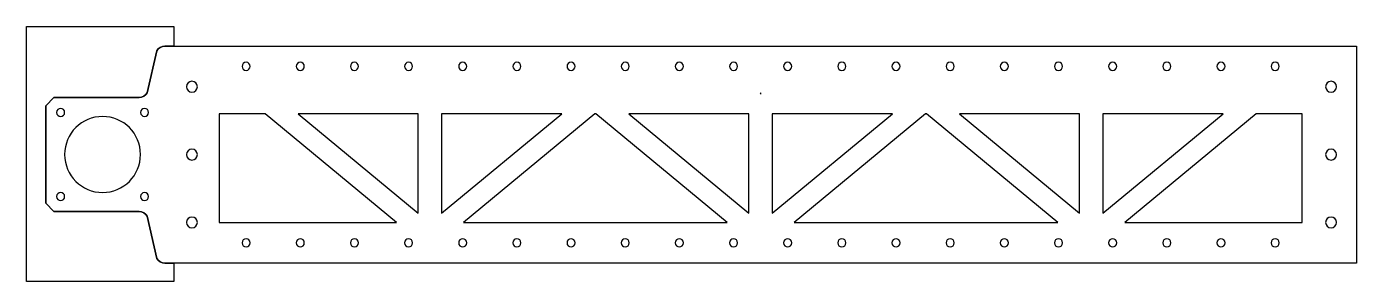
# Model space of a CAD drawing. Extents: x -7 to 484, y -7 to 87.
import ezdxf

# ---------------------------------------------------------------- set-up
doc = ezdxf.new("R2010")
doc.units = 0
doc.layers.add('LAYER_1', color=7, linetype='CONTINUOUS')

# ---------------------------------------------------------------- blocks, each defined once
blk = doc.blocks.new('BLOCK_2')
at = {"layer": 'LAYER_1', "color": 250}
for points in [[(75.5, 72.5), (75.5, 71.67), (74.83, 71), (74, 71), (73.17, 71), (72.5, 71.67), (72.5, 72.5), (72.5, 73.33), (73.17, 74), (74, 74), (74.83, 74), (75.5, 73.33), (75.5, 72.5)], [(95.5, 72.5), (95.5, 71.67), (94.83, 71), (94, 71), (93.17, 71), (92.5, 71.67), (92.5, 72.5), (92.5, 73.33), (93.17, 74), (94, 74), (94.83, 74), (95.5, 73.33), (95.5, 72.5)], [(115.5, 72.5), (115.5, 71.67), (114.83, 71), (114, 71), (113.17, 71), (112.5, 71.67), (112.5, 72.5), (112.5, 73.33), (113.17, 74), (114, 74), (114.83, 74), (115.5, 73.33), (115.5, 72.5)], [(135.5, 72.5), (135.5, 71.67), (134.83, 71), (134, 71), (133.17, 71), (132.5, 71.67), (132.5, 72.5), (132.5, 73.33), (133.17, 74), (134, 74), (134.83, 74), (135.5, 73.33), (135.5, 72.5)], [(155.5, 72.5), (155.5, 71.67), (154.83, 71), (154, 71), (153.17, 71), (152.5, 71.67), (152.5, 72.5), (152.5, 73.33), (153.17, 74), (154, 74), (154.83, 74), (155.5, 73.33), (155.5, 72.5)], [(175.5, 72.5), (175.5, 71.67), (174.83, 71), (174, 71), (173.17, 71), (172.5, 71.67), (172.5, 72.5), (172.5, 73.33), (173.17, 74), (174, 74), (174.83, 74), (175.5, 73.33), (175.5, 72.5)], [(195.5, 72.5), (195.5, 71.67), (194.83, 71), (194, 71), (193.17, 71), (192.5, 71.67), (192.5, 72.5), (192.5, 73.33), (193.17, 74), (194, 74), (194.83, 74), (195.5, 73.33), (195.5, 72.5)], [(215.5, 72.5), (215.5, 71.67), (214.83, 71), (214, 71), (213.17, 71), (212.5, 71.67), (212.5, 72.5), (212.5, 73.33), (213.17, 74), (214, 74), (214.83, 74), (215.5, 73.33), (215.5, 72.5)], [(235.5, 72.5), (235.5, 71.67), (234.83, 71), (234, 71), (233.17, 71), (232.5, 71.67), (232.5, 72.5), (232.5, 73.33), (233.17, 74), (234, 74), (234.83, 74), (235.5, 73.33), (235.5, 72.5)], [(255.5, 72.5), (255.5, 71.67), (254.83, 71), (254, 71), (253.17, 71), (252.5, 71.67), (252.5, 72.5), (252.5, 73.33), (253.17, 74), (254, 74), (254.83, 74), (255.5, 73.33), (255.5, 72.5)], [(275.5, 72.5), (275.5, 71.67), (274.83, 71), (274, 71), (273.17, 71), (272.5, 71.67), (272.5, 72.5), (272.5, 73.33), (273.17, 74), (274, 74), (274.83, 74), (275.5, 73.33), (275.5, 72.5)], [(295.5, 72.5), (295.5, 71.67), (294.83, 71), (294, 71), (293.17, 71), (292.5, 71.67), (292.5, 72.5), (292.5, 73.33), (293.17, 74), (294, 74), (294.83, 74), (295.5, 73.33), (295.5, 72.5)], [(315.5, 72.5), (315.5, 71.67), (314.83, 71), (314, 71), (313.17, 71), (312.5, 71.67), (312.5, 72.5), (312.5, 73.33), (313.17, 74), (314, 74), (314.83, 74), (315.5, 73.33), (315.5, 72.5)], [(335.5, 72.5), (335.5, 71.67), (334.83, 71), (334, 71), (333.17, 71), (332.5, 71.67), (332.5, 72.5), (332.5, 73.33), (333.17, 74), (334, 74), (334.83, 74), (335.5, 73.33), (335.5, 72.5)], [(355.5, 72.5), (355.5, 71.67), (354.83, 71), (354, 71), (353.17, 71), (352.5, 71.67), (352.5, 72.5), (352.5, 73.33), (353.17, 74), (354, 74), (354.83, 74), (355.5, 73.33), (355.5, 72.5)], [(375.5, 72.5), (375.5, 71.67), (374.83, 71), (374, 71), (373.17, 71), (372.5, 71.67), (372.5, 72.5), (372.5, 73.33), (373.17, 74), (374, 74), (374.83, 74), (375.5, 73.33), (375.5, 72.5)], [(395.5, 72.5), (395.5, 71.67), (394.83, 71), (394, 71), (393.17, 71), (392.5, 71.67), (392.5, 72.5), (392.5, 73.33), (393.17, 74), (394, 74), (394.83, 74), (395.5, 73.33), (395.5, 72.5)], [(415.5, 72.5), (415.5, 71.67), (414.83, 71), (414, 71), (413.17, 71), (412.5, 71.67), (412.5, 72.5), (412.5, 73.33), (413.17, 74), (414, 74), (414.83, 74), (415.5, 73.33), (415.5, 72.5)], [(435.5, 72.5), (435.5, 71.67), (434.83, 71), (434, 71), (433.17, 71), (432.5, 71.67), (432.5, 72.5), (432.5, 73.33), (433.17, 74), (434, 74), (434.83, 74), (435.5, 73.33), (435.5, 72.5)], [(455.5, 72.5), (455.5, 71.67), (454.83, 71), (454, 71), (453.17, 71), (452.5, 71.67), (452.5, 72.5), (452.5, 73.33), (453.17, 74), (454, 74), (454.83, 74), (455.5, 73.33), (455.5, 72.5)]]:
    blk.add_open_spline(points, degree=3, knots=[0, 0, 0, 0, 1, 1, 1, 2, 2, 2, 3, 3, 3, 4, 4, 4, 4], dxfattribs=at)
blk = doc.blocks.new('BLOCK_3')
at = {"layer": 'LAYER_1', "color": 250}
for points in [[(75.5, 7.5), (75.5, 6.67), (74.83, 6), (74, 6), (73.17, 6), (72.5, 6.67), (72.5, 7.5), (72.5, 8.33), (73.17, 9), (74, 9), (74.83, 9), (75.5, 8.33), (75.5, 7.5)], [(95.5, 7.5), (95.5, 6.67), (94.83, 6), (94, 6), (93.17, 6), (92.5, 6.67), (92.5, 7.5), (92.5, 8.33), (93.17, 9), (94, 9), (94.83, 9), (95.5, 8.33), (95.5, 7.5)], [(115.5, 7.5), (115.5, 6.67), (114.83, 6), (114, 6), (113.17, 6), (112.5, 6.67), (112.5, 7.5), (112.5, 8.33), (113.17, 9), (114, 9), (114.83, 9), (115.5, 8.33), (115.5, 7.5)], [(135.5, 7.5), (135.5, 6.67), (134.83, 6), (134, 6), (133.17, 6), (132.5, 6.67), (132.5, 7.5), (132.5, 8.33), (133.17, 9), (134, 9), (134.83, 9), (135.5, 8.33), (135.5, 7.5)], [(155.5, 7.5), (155.5, 6.67), (154.83, 6), (154, 6), (153.17, 6), (152.5, 6.67), (152.5, 7.5), (152.5, 8.33), (153.17, 9), (154, 9), (154.83, 9), (155.5, 8.33), (155.5, 7.5)], [(175.5, 7.5), (175.5, 6.67), (174.83, 6), (174, 6), (173.17, 6), (172.5, 6.67), (172.5, 7.5), (172.5, 8.33), (173.17, 9), (174, 9), (174.83, 9), (175.5, 8.33), (175.5, 7.5)], [(195.5, 7.5), (195.5, 6.67), (194.83, 6), (194, 6), (193.17, 6), (192.5, 6.67), (192.5, 7.5), (192.5, 8.33), (193.17, 9), (194, 9), (194.83, 9), (195.5, 8.33), (195.5, 7.5)], [(215.5, 7.5), (215.5, 6.67), (214.83, 6), (214, 6), (213.17, 6), (212.5, 6.67), (212.5, 7.5), (212.5, 8.33), (213.17, 9), (214, 9), (214.83, 9), (215.5, 8.33), (215.5, 7.5)], [(235.5, 7.5), (235.5, 6.67), (234.83, 6), (234, 6), (233.17, 6), (232.5, 6.67), (232.5, 7.5), (232.5, 8.33), (233.17, 9), (234, 9), (234.83, 9), (235.5, 8.33), (235.5, 7.5)], [(255.5, 7.5), (255.5, 6.67), (254.83, 6), (254, 6), (253.17, 6), (252.5, 6.67), (252.5, 7.5), (252.5, 8.33), (253.17, 9), (254, 9), (254.83, 9), (255.5, 8.33), (255.5, 7.5)], [(275.5, 7.5), (275.5, 6.67), (274.83, 6), (274, 6), (273.17, 6), (272.5, 6.67), (272.5, 7.5), (272.5, 8.33), (273.17, 9), (274, 9), (274.83, 9), (275.5, 8.33), (275.5, 7.5)], [(295.5, 7.5), (295.5, 6.67), (294.83, 6), (294, 6), (293.17, 6), (292.5, 6.67), (292.5, 7.5), (292.5, 8.33), (293.17, 9), (294, 9), (294.83, 9), (295.5, 8.33), (295.5, 7.5)], [(315.5, 7.5), (315.5, 6.67), (314.83, 6), (314, 6), (313.17, 6), (312.5, 6.67), (312.5, 7.5), (312.5, 8.33), (313.17, 9), (314, 9), (314.83, 9), (315.5, 8.33), (315.5, 7.5)], [(335.5, 7.5), (335.5, 6.67), (334.83, 6), (334, 6), (333.17, 6), (332.5, 6.67), (332.5, 7.5), (332.5, 8.33), (333.17, 9), (334, 9), (334.83, 9), (335.5, 8.33), (335.5, 7.5)], [(355.5, 7.5), (355.5, 6.67), (354.83, 6), (354, 6), (353.17, 6), (352.5, 6.67), (352.5, 7.5), (352.5, 8.33), (353.17, 9), (354, 9), (354.83, 9), (355.5, 8.33), (355.5, 7.5)], [(375.5, 7.5), (375.5, 6.67), (374.83, 6), (374, 6), (373.17, 6), (372.5, 6.67), (372.5, 7.5), (372.5, 8.33), (373.17, 9), (374, 9), (374.83, 9), (375.5, 8.33), (375.5, 7.5)], [(395.5, 7.5), (395.5, 6.67), (394.83, 6), (394, 6), (393.17, 6), (392.5, 6.67), (392.5, 7.5), (392.5, 8.33), (393.17, 9), (394, 9), (394.83, 9), (395.5, 8.33), (395.5, 7.5)], [(415.5, 7.5), (415.5, 6.67), (414.83, 6), (414, 6), (413.17, 6), (412.5, 6.67), (412.5, 7.5), (412.5, 8.33), (413.17, 9), (414, 9), (414.83, 9), (415.5, 8.33), (415.5, 7.5)], [(435.5, 7.5), (435.5, 6.67), (434.83, 6), (434, 6), (433.17, 6), (432.5, 6.67), (432.5, 7.5), (432.5, 8.33), (433.17, 9), (434, 9), (434.83, 9), (435.5, 8.33), (435.5, 7.5)], [(455.5, 7.5), (455.5, 6.67), (454.83, 6), (454, 6), (453.17, 6), (452.5, 6.67), (452.5, 7.5), (452.5, 8.33), (453.17, 9), (454, 9), (454.83, 9), (455.5, 8.33), (455.5, 7.5)]]:
    blk.add_open_spline(points, degree=3, knots=[0, 0, 0, 0, 1, 1, 1, 2, 2, 2, 3, 3, 3, 4, 4, 4, 4], dxfattribs=at)
blk = doc.blocks.new('BLOCK_4')
at = {"layer": 'LAYER_1', "color": 7}
for points in [[(64, 55), (64, 15), (129.57, 15), (81.05, 55), (64, 55)], [(137.59, 55), (93.25, 55), (137.59, 18.44), (137.59, 55)], [(190.55, 55), (146.21, 55), (146.21, 18.44), (190.55, 55)], [(202.75, 55), (154.23, 15), (251.67, 15), (203.15, 55), (202.75, 55)], [(259.69, 55), (215.35, 55), (259.69, 18.44), (259.69, 55)], [(312.65, 55), (268.31, 55), (268.31, 18.44), (312.65, 55)], [(324.85, 55), (276.33, 15), (373.77, 15), (325.25, 55), (324.85, 55)], [(381.79, 55), (337.45, 55), (381.79, 18.44), (381.79, 55)], [(434.76, 55), (390.42, 55), (390.42, 18.44), (434.76, 55)], [(464, 55), (446.96, 55), (398.44, 15), (464, 15), (464, 55)]]:
    blk.add_lwpolyline(points, dxfattribs=at)

msp = doc.modelspace()

# ---------------------------------------------------------------- linework, layer by layer
at = {"layer": 'LAYER_1'}
msp.add_lwpolyline([(264, 62.68), (263.82, 62.5), (264.18, 62.5), (264, 62.68)], dxfattribs=at)
msp.add_lwpolyline([(264, 62.68), (263.82, 62.5), (264.18, 62.5), (264, 62.68)], dxfattribs=at)
at = {"layer": 'LAYER_1', "color": 7}
for points, knots in [([(41.05, 1.76), (41.05, 1.76), (37.44, 17.27), (37.44, 17.27), (36.93, 18.24), (35.6, 19.04), (34.5, 19.04), (34.5, 19.04), (3.06, 19.04), (3.06, 19.04), (3.06, 19.04), (0, 22.09), (0, 22.09), (0, 22.09), (0, 57.98), (0, 57.98), (0, 57.98), (3.06, 61.03), (3.06, 61.03), (3.06, 61.03), (34.5, 61.03), (34.5, 61.03), (35.6, 61.03), (36.93, 61.83), (37.44, 62.8), (37.44, 62.8), (41.05, 78.24), (41.05, 78.24), (41.57, 79.21), (42.9, 80), (44, 80), (44, 80), (47.27, 80), (47.27, 80), (47.27, 80), (47.27, 87.14), (47.27, 87.14), (47.27, 87.14), (-7.06, 87.14), (-7.06, 87.14), (-7.06, 87.14), (-7.06, -6.7), (-7.06, -6.7), (-7.06, -6.7), (47.27, -6.7), (47.27, -6.7), (47.27, -6.7), (47.27, 0), (47.27, 0), (47.27, 0), (44, 0), (44, 0), (42.9, 0), (41.57, 0.79), (41.05, 1.76)], [0, 0, 0, 0, 1, 1, 1, 2, 2, 2, 3, 3, 3, 4, 4, 4, 5, 5, 5, 6, 6, 6, 7, 7, 7, 8, 8, 8, 9, 9, 9, 10, 10, 10, 11, 11, 11, 12, 12, 12, 13, 13, 13, 14, 14, 14, 15, 15, 15, 16, 16, 16, 17, 17, 17, 18, 18, 18, 18]), ([(484, 80), (484, 80), (47.27, 80), (47.27, 80), (47.27, 80), (44, 80), (44, 80), (42.9, 80), (41.57, 79.21), (41.05, 78.24), (41.05, 78.24), (37.44, 62.8), (37.44, 62.8), (36.93, 61.83), (35.6, 61.03), (34.5, 61.03), (34.5, 61.03), (3.06, 61.03), (3.06, 61.03), (3.06, 61.03), (0, 57.98), (0, 57.98), (0, 57.98), (0, 22.09), (0, 22.09), (0, 22.09), (3.06, 19.04), (3.06, 19.04), (3.06, 19.04), (34.5, 19.04), (34.5, 19.04), (35.6, 19.04), (36.93, 18.24), (37.44, 17.27), (37.44, 17.27), (41.05, 1.76), (41.05, 1.76), (41.57, 0.79), (42.9, 0), (44, 0), (44, 0), (47.27, 0), (47.27, 0), (47.27, 0), (484, 0), (484, 0), (484, 0), (484, 80), (484, 80)], [0, 0, 0, 0, 1, 1, 1, 2, 2, 2, 3, 3, 3, 4, 4, 4, 5, 5, 5, 6, 6, 6, 7, 7, 7, 8, 8, 8, 9, 9, 9, 10, 10, 10, 11, 11, 11, 12, 12, 12, 13, 13, 13, 14, 14, 14, 15, 15, 15, 16, 16, 16, 16]), ([(56, 65), (56, 63.89), (55.1, 63), (54, 63), (52.89, 63), (52, 63.89), (52, 65), (52, 66.1), (52.89, 67), (54, 67), (55.1, 67), (56, 66.1), (56, 65)], [0, 0, 0, 0, 1, 1, 1, 2, 2, 2, 3, 3, 3, 4, 4, 4, 4]), ([(476.65, 65), (476.65, 63.89), (475.76, 63), (474.65, 63), (473.55, 63), (472.65, 63.89), (472.65, 65), (472.65, 66.1), (473.55, 67), (474.65, 67), (475.76, 67), (476.65, 66.1), (476.65, 65)], [0, 0, 0, 0, 1, 1, 1, 2, 2, 2, 3, 3, 3, 4, 4, 4, 4]), ([(56, 40), (56, 38.89), (55.1, 38), (54, 38), (52.89, 38), (52, 38.89), (52, 40), (52, 41.1), (52.89, 42), (54, 42), (55.1, 42), (56, 41.1), (56, 40)], [0, 0, 0, 0, 1, 1, 1, 2, 2, 2, 3, 3, 3, 4, 4, 4, 4]), ([(476.65, 40), (476.65, 38.89), (475.76, 38), (474.65, 38), (473.55, 38), (472.65, 38.89), (472.65, 40), (472.65, 41.1), (473.55, 42), (474.65, 42), (475.76, 42), (476.65, 41.1), (476.65, 40)], [0, 0, 0, 0, 1, 1, 1, 2, 2, 2, 3, 3, 3, 4, 4, 4, 4]), ([(56, 15), (56, 13.89), (55.1, 13), (54, 13), (52.89, 13), (52, 13.89), (52, 15), (52, 16.1), (52.89, 17), (54, 17), (55.1, 17), (56, 16.1), (56, 15)], [0, 0, 0, 0, 1, 1, 1, 2, 2, 2, 3, 3, 3, 4, 4, 4, 4]), ([(476.65, 15), (476.65, 13.89), (475.76, 13), (474.65, 13), (473.55, 13), (472.65, 13.89), (472.65, 15), (472.65, 16.1), (473.55, 17), (474.65, 17), (475.76, 17), (476.65, 16.1), (476.65, 15)], [0, 0, 0, 0, 1, 1, 1, 2, 2, 2, 3, 3, 3, 4, 4, 4, 4])]:
    msp.add_open_spline(points, degree=3, knots=knots, dxfattribs=at)
at = {"layer": 'LAYER_1', "color": 250}
for points in [[(7, 55.53), (7, 54.71), (6.33, 54.03), (5.5, 54.03), (4.67, 54.03), (4, 54.71), (4, 55.53), (4, 56.36), (4.67, 57.03), (5.5, 57.03), (6.33, 57.03), (7, 56.36), (7, 55.53)], [(35, 40.03), (35, 32.3), (28.73, 26.04), (21, 26.04), (13.27, 26.04), (7, 32.3), (7, 40.03), (7, 47.77), (13.27, 54.03), (21, 54.03), (28.73, 54.03), (35, 47.77), (35, 40.03)], [(38, 55.53), (38, 54.71), (37.33, 54.03), (36.5, 54.03), (35.67, 54.03), (35, 54.71), (35, 55.53), (35, 56.36), (35.67, 57.03), (36.5, 57.03), (37.33, 57.03), (38, 56.36), (38, 55.53)], [(7, 24.53), (7, 23.71), (6.33, 23.03), (5.5, 23.03), (4.67, 23.03), (4, 23.71), (4, 24.53), (4, 25.36), (4.67, 26.03), (5.5, 26.03), (6.33, 26.03), (7, 25.36), (7, 24.53)], [(38, 24.54), (38, 23.71), (37.33, 23.03), (36.5, 23.03), (35.67, 23.03), (35, 23.71), (35, 24.54), (35, 25.36), (35.67, 26.04), (36.5, 26.04), (37.33, 26.04), (38, 25.36), (38, 24.54)]]:
    msp.add_open_spline(points, degree=3, knots=[0, 0, 0, 0, 1, 1, 1, 2, 2, 2, 3, 3, 3, 4, 4, 4, 4], dxfattribs=at)

# ---------------------------------------------------------------- block references
at = {"layer": 'LAYER_1'}
for name in ['BLOCK_2', 'BLOCK_4', 'BLOCK_3']:
    msp.add_blockref(name, (0, 0), dxfattribs=at)

doc.saveas('drawing.dxf')
